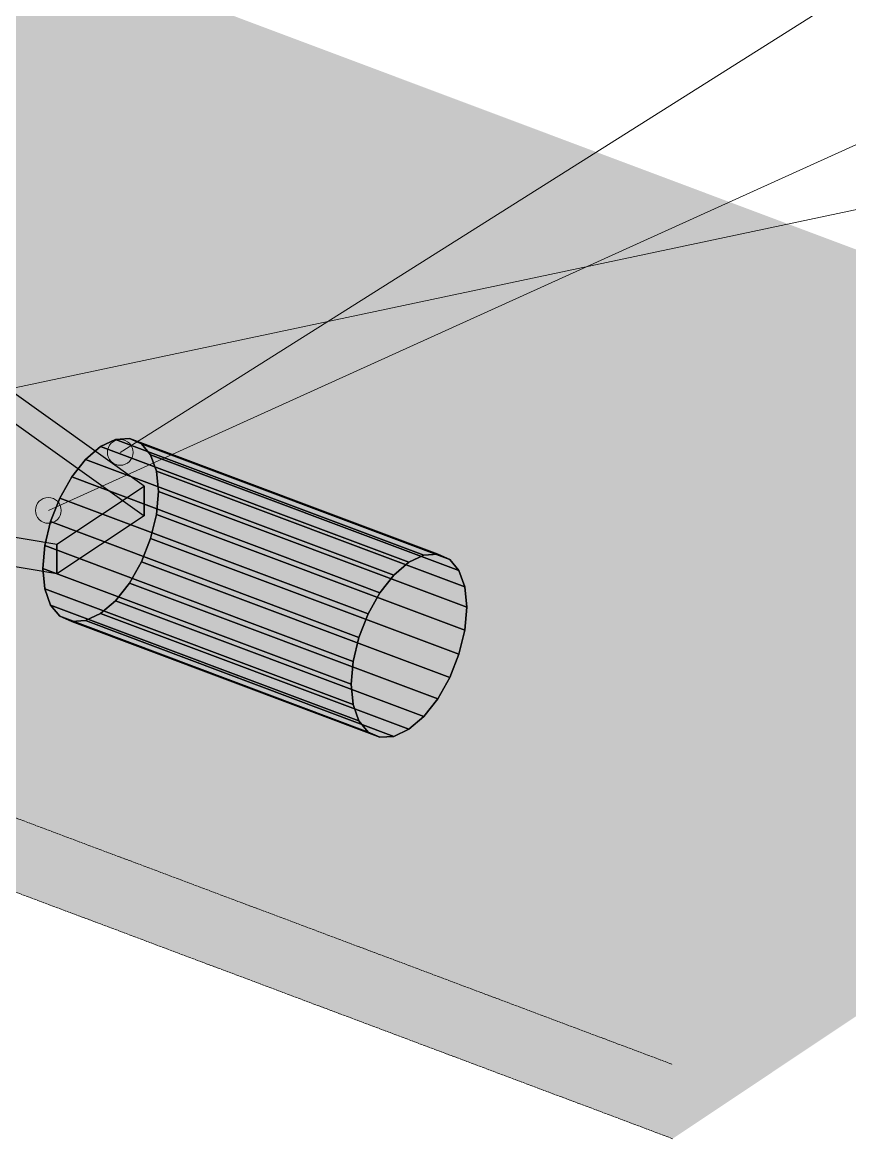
# Model space of a CAD drawing. Header units: millimetres. Extents: x 50 to 612415, y 2 to 4150.
# Drawn here: x 577096.8 to 577417.9, y 991.1 to 1424 of the extents above; entities that cross this region are included whole.
import ezdxf

# ---------------------------------------------------------------- set-up
doc = ezdxf.new("R2010")
doc.units = ezdxf.units.MM
doc.linetypes.add('DASHED', pattern=[1.524, 1.27, -0.254])
for name, color, linetype, lineweight in [('DIM', 7, 'Continuous', 13), ('HATCH', 8, 'Continuous', 9), ('HIDDEN', 8, 'DASHED', 13), ('OUTLINE', 7, 'Continuous', 25)]:
    doc.layers.add(name, color=color, linetype=linetype, lineweight=lineweight)

msp = doc.modelspace()

# ---------------------------------------------------------------- hatches: boundary and pattern name
at = {"layer": 'HATCH', "true_color": 0xeef1ef}
for points in [[(577678.221, 1239.214), (576920.437, 1523.383), (576912.268, 1517.937), (577627.613, 1205.476)], [(577626.219, 1204.546), (576909.855, 1516.329), (576908.234, 1515.247), (577625.282, 1203.922)], [(577627.613, 1205.476), (576912.268, 1517.937), (576909.855, 1516.329), (577626.219, 1204.546)], [(577624.864, 1203.643), (576907.509, 1514.765), (576802.143, 1444.521), (577563.986, 1163.057)], [(577625.282, 1203.922), (576908.234, 1515.247), (576907.509, 1514.765), (577624.864, 1203.643)], [(577678.221, 1210.431), (577627.613, 1176.692), (576912.268, 1489.154), (576920.437, 1494.6)], [(576907.509, 1485.981), (577624.864, 1174.859), (577563.986, 1134.274), (576802.143, 1415.737)], [(576908.234, 1486.464), (577625.282, 1175.138), (577624.864, 1174.859), (576907.509, 1485.981)], [(576909.855, 1487.545), (577626.219, 1175.763), (577625.282, 1175.138), (576908.234, 1486.464)], [(576912.268, 1489.154), (577627.613, 1176.692), (577626.219, 1175.763), (576909.855, 1487.545)], [(577557.29, 1158.593), (576798.174, 1441.874), (576796.236, 1440.582), (577554.02, 1156.413)], [(577560.089, 1160.459), (576799.833, 1442.981), (576798.174, 1441.874), (577557.29, 1158.593)], [(577562.224, 1161.882), (576801.099, 1443.824), (576799.833, 1442.981), (577560.089, 1160.459)], [(577563.551, 1162.767), (576801.886, 1444.349), (576801.099, 1443.824), (577562.224, 1161.882)], [(577563.986, 1163.057), (576802.143, 1444.521), (576801.886, 1444.349), (577563.551, 1162.767)], [(577550.506, 1154.071), (576794.153, 1439.194), (576790.816, 1436.969), (577548.6, 1152.8)], [(577554.02, 1156.413), (576796.236, 1440.582), (576794.153, 1439.194), (577550.506, 1154.071)], [(576782.29, 1431.285), (577541.406, 1148.004), (577543.181, 1149.187), (576785.397, 1433.356)], [(576785.397, 1433.356), (577543.181, 1149.187), (577545.088, 1150.459), (576788.735, 1435.582)], [(576788.735, 1435.582), (577545.088, 1150.459), (577548.6, 1152.8), (576790.816, 1436.969)], [(576777.603, 1428.161), (577538.728, 1146.219), (577539.887, 1146.991), (576779.632, 1429.513)], [(576779.632, 1429.513), (577539.887, 1146.991), (577541.406, 1148.004), (576782.29, 1431.285)], [(576770.967, 1423.736), (577529.481, 1140.054), (577531.647, 1141.498), (576772.263, 1424.601)], [(576772.263, 1424.601), (577531.647, 1141.498), (577534.475, 1143.384), (576773.956, 1425.729)], [(576773.956, 1425.729), (577534.475, 1143.384), (577537.772, 1145.581), (576775.93, 1427.045)], [(576775.93, 1427.045), (577537.772, 1145.581), (577538.008, 1145.738), (576776.342, 1427.32)], [(576776.342, 1427.32), (577538.008, 1145.738), (577538.728, 1146.219), (576777.603, 1428.161)], [(577487.715, 1112.21), (577527.662, 1138.841), (576769.878, 1423.01), (576726.346, 1393.989), (577045.904, 1260.818)], [(576769.878, 1423.01), (577527.662, 1138.841), (577528.123, 1139.149), (576770.154, 1423.194)], [(576770.154, 1423.194), (577528.123, 1139.149), (577529.481, 1140.054), (576770.967, 1423.736)], [(576802.143, 1415.737), (577563.986, 1134.274), (577563.551, 1133.984), (576801.886, 1415.566)], [(576796.236, 1411.799), (577554.02, 1127.63), (577550.506, 1125.287), (576794.153, 1410.41)], [(576798.174, 1413.091), (577557.29, 1129.81), (577554.02, 1127.63), (576796.236, 1411.799)], [(576799.833, 1414.197), (577560.089, 1131.676), (577557.29, 1129.81), (576798.174, 1413.091)], [(576801.099, 1415.041), (577562.224, 1133.099), (577560.089, 1131.676), (576799.833, 1414.197)], [(576801.886, 1415.566), (577563.551, 1133.984), (577562.224, 1133.099), (576801.099, 1415.041)], [(577545.088, 1121.676), (576788.735, 1406.798), (576790.816, 1408.186), (577548.6, 1124.017)], [(576794.153, 1410.41), (577550.506, 1125.287), (577548.6, 1124.017), (576790.816, 1408.186)], [(577541.406, 1119.221), (576782.29, 1402.502), (576785.397, 1404.573), (577543.181, 1120.404)], [(577543.181, 1120.404), (576785.397, 1404.573), (576788.735, 1406.798), (577545.088, 1121.676)], [(577537.772, 1116.798), (576775.93, 1398.261), (576776.342, 1398.537), (577538.008, 1116.955)], [(577538.008, 1116.955), (576776.342, 1398.537), (576777.603, 1399.377), (577538.728, 1117.435)], [(577538.728, 1117.435), (576777.603, 1399.377), (576779.632, 1400.729), (577539.887, 1118.208)], [(577539.887, 1118.208), (576779.632, 1400.729), (576782.29, 1402.502), (577541.406, 1119.221)], [(577487.715, 1083.427), (577045.904, 1232.034), (576726.346, 1365.206), (576769.878, 1394.227), (577527.662, 1110.058)], [(577527.662, 1110.058), (576769.878, 1394.227), (576770.154, 1394.411), (577528.123, 1110.366)], [(577528.123, 1110.366), (576770.154, 1394.411), (576770.967, 1394.953), (577529.481, 1111.271)], [(577529.481, 1111.271), (576770.967, 1394.953), (576772.263, 1395.817), (577531.647, 1112.715)], [(577531.647, 1112.715), (576772.263, 1395.817), (576773.956, 1396.946), (577534.475, 1114.6)], [(577534.475, 1114.6), (576773.956, 1396.946), (576775.93, 1398.261), (577537.772, 1116.798)], [(577405.851, 1057.634), (577001.035, 1230.905), (576652.575, 1344.808), (576591.4, 1304.025), (577349.184, 1019.856)], [(577405.851, 1028.851), (577349.184, 991.072), (576591.4, 1275.241), (576652.575, 1316.025), (577001.035, 1202.122)], [(577349.184, 991.072), (576591.4, 1275.241), (576591.4, 1304.025), (577349.184, 1019.856)], [(577486.957, 1111.705), (577487.715, 1112.21), (577045.904, 1260.818), (577052.881, 1257.405)], [(577485.149, 1110.499), (577486.957, 1111.705), (577052.881, 1257.405), (577057.854, 1253.205)], [(577482.401, 1108.667), (577485.149, 1110.499), (577057.854, 1253.205), (577060.484, 1248.505)], [(577478.897, 1106.331), (577482.401, 1108.667), (577060.484, 1248.505), (577060.592, 1243.625)], [(577474.881, 1103.654), (577478.897, 1106.331), (577060.592, 1243.625), (577058.169, 1238.897)], [(577470.64, 1100.827), (577474.881, 1103.654), (577058.169, 1238.897), (577053.382, 1234.644)], [(577466.481, 1098.054), (577470.64, 1100.827), (577053.382, 1234.644), (577046.556, 1231.156)], [(577455.899, 1090.999), (577456.062, 1091.108), (577009.541, 1228.512), (577001.035, 1230.905)], [(577455.899, 1090.999), (577001.035, 1230.905), (577405.851, 1057.634)], [(577462.702, 1095.535), (577466.481, 1098.054), (577046.556, 1231.156), (577038.157, 1228.669)], [(577486.957, 1082.921), (577052.881, 1228.622), (577045.904, 1232.034), (577487.715, 1083.427)], [(577456.062, 1091.108), (577457.311, 1091.94), (577018.997, 1227.3), (577009.541, 1228.512)], [(577457.311, 1091.94), (577459.573, 1093.449), (577028.757, 1227.354), (577018.997, 1227.3)], [(577459.573, 1093.449), (577462.702, 1095.535), (577038.157, 1228.669), (577028.757, 1227.354)], [(577485.149, 1081.716), (577057.854, 1224.422), (577052.881, 1228.622), (577486.957, 1082.921)], [(577482.401, 1079.884), (577060.484, 1219.722), (577057.854, 1224.422), (577485.149, 1081.716)], [(577478.897, 1077.548), (577060.592, 1214.842), (577060.484, 1219.722), (577482.401, 1079.884)], [(577474.881, 1074.871), (577058.169, 1210.114), (577060.592, 1214.842), (577478.897, 1077.548)], [(577470.64, 1072.044), (577053.382, 1205.861), (577058.169, 1210.114), (577474.881, 1074.871)], [(577466.481, 1069.27), (577046.556, 1202.372), (577053.382, 1205.861), (577470.64, 1072.044)], [(577455.899, 1062.216), (577001.035, 1202.122), (577009.541, 1199.728), (577456.062, 1062.325)], [(577405.851, 1028.851), (577001.035, 1202.122), (577455.899, 1062.216)], [(577456.062, 1062.325), (577009.541, 1199.728), (577018.997, 1198.517), (577457.311, 1063.157)], [(577459.573, 1064.666), (577028.757, 1198.571), (577038.157, 1199.886), (577462.702, 1066.751)], [(577462.702, 1066.751), (577038.157, 1199.886), (577046.556, 1202.372), (577466.481, 1069.27)], [(577457.311, 1063.157), (577018.997, 1198.517), (577028.757, 1198.571), (577459.573, 1064.666)]]:
    msp.add_hatch(color=7, dxfattribs=at).paths.add_polyline_path(points)
at = {"layer": 'HATCH', "true_color": 0xe6a546}
for points in [[(577144.117, 1244.18), (577090.025, 1282.768), (577052.052, 1261.048)], [(577052.052, 1249.534), (577090.025, 1271.255), (577144.117, 1232.667)], [(577144.117, 1244.18), (577052.052, 1261.048), (577045.53, 1257.714)], [(577144.117, 1244.18), (577045.53, 1257.714), (577037.504, 1255.338)], [(576967.914, 1249.962), (577144.117, 1244.18), (577019.196, 1254.03)], [(577144.117, 1244.18), (577028.522, 1254.082), (577019.196, 1254.03)], [(577144.117, 1244.18), (577037.504, 1255.338), (577028.522, 1254.082)], [(576967.914, 1249.962), (577110.216, 1221.58), (577144.117, 1244.18)], [(576967.914, 1249.962), (577020.982, 1236.739), (577110.216, 1221.58)], [(577045.53, 1246.201), (577052.052, 1249.534), (577144.117, 1232.667)], [(577019.196, 1242.517), (577028.522, 1242.568), (577144.117, 1232.667)], [(577028.522, 1242.568), (577037.504, 1243.825), (577144.117, 1232.667)], [(577037.504, 1243.825), (577045.53, 1246.201), (577144.117, 1232.667)], [(577019.196, 1242.517), (577144.117, 1232.667), (576967.914, 1238.449)], [(577144.117, 1232.667), (577110.216, 1210.067), (576967.914, 1238.449)], [(577110.216, 1210.067), (577020.982, 1225.226), (576967.914, 1238.449)]]:
    msp.add_hatch(color=33, dxfattribs=at).paths.add_polyline_path(points)
at = {"layer": 'HATCH', "true_color": 0xd69946}
for points in [[(577090.025, 1271.255), (577144.117, 1232.667), (577144.117, 1244.18), (577090.025, 1282.768)], [(577127.166, 1259.505), (577132.973, 1262.272), (577146.595, 1223.885)], [(577132.973, 1262.272), (577138.383, 1262.645), (577146.595, 1223.885)], [(577138.383, 1262.645), (577143.03, 1260.596), (577146.595, 1223.885)], [(577143.03, 1260.596), (577146.595, 1256.267), (577146.595, 1223.885)], [(577121.36, 1254.53), (577127.166, 1259.505), (577146.595, 1223.885)], [(577146.595, 1256.267), (577148.836, 1249.951), (577146.595, 1223.885)], [(577115.949, 1247.688), (577121.36, 1254.53), (577146.595, 1223.885)], [(577111.303, 1239.445), (577115.949, 1247.688), (577146.595, 1223.885)], [(577148.836, 1249.951), (577149.601, 1242.08), (577146.595, 1223.885)], [(577144.117, 1232.667), (577110.216, 1210.067), (577110.216, 1221.58), (577144.117, 1244.18)], [(577107.737, 1230.362), (577111.303, 1239.445), (577146.595, 1223.885)], [(577149.601, 1242.08), (577148.836, 1233.189), (577146.595, 1223.885)], [(577105.496, 1221.058), (577107.737, 1230.362), (577146.595, 1223.885)], [(577105.496, 1204.296), (577104.732, 1212.167), (577146.595, 1223.885)], [(577104.732, 1212.167), (577105.496, 1221.058), (577146.595, 1223.885)], [(577107.737, 1197.98), (577105.496, 1204.296), (577146.595, 1223.885)], [(577111.303, 1193.651), (577107.737, 1197.98), (577146.595, 1223.885)], [(577115.949, 1191.602), (577111.303, 1193.651), (577146.595, 1223.885)], [(577121.36, 1191.975), (577115.949, 1191.602), (577146.595, 1223.885)], [(577127.166, 1194.742), (577121.36, 1191.975), (577146.595, 1223.885)], [(577132.973, 1199.717), (577127.166, 1194.742), (577146.595, 1223.885)], [(577138.383, 1206.559), (577132.973, 1199.717), (577146.595, 1223.885)], [(577143.03, 1214.802), (577138.383, 1206.559), (577146.595, 1223.885)], [(577266.245, 1179.017), (577252.623, 1217.404), (577246.816, 1214.636)], [(577266.245, 1179.017), (577258.033, 1217.776), (577252.623, 1217.404)], [(577266.245, 1179.017), (577262.68, 1215.727), (577258.033, 1217.776)], [(577266.245, 1179.017), (577246.816, 1214.636), (577241.01, 1209.662)], [(577266.245, 1179.017), (577266.245, 1211.398), (577262.68, 1215.727)], [(577266.245, 1179.017), (577241.01, 1209.662), (577235.599, 1202.82)], [(577266.245, 1179.017), (577268.486, 1205.082), (577266.245, 1211.398)], [(577266.245, 1179.017), (577269.251, 1197.211), (577268.486, 1205.082)], [(577266.245, 1179.017), (577235.599, 1202.82), (577230.953, 1194.576)], [(577266.245, 1179.017), (577268.486, 1188.321), (577269.251, 1197.211)], [(577266.245, 1179.017), (577230.953, 1194.576), (577227.387, 1185.493)], [(577266.245, 1179.017), (577227.387, 1185.493), (577225.146, 1176.189)], [(577266.245, 1179.017), (577224.382, 1167.298), (577225.146, 1159.427)], [(577266.245, 1179.017), (577225.146, 1176.189), (577224.382, 1167.298)], [(577266.245, 1179.017), (577225.146, 1159.427), (577227.387, 1153.112)], [(577266.245, 1179.017), (577227.387, 1153.112), (577230.953, 1148.782)], [(577266.245, 1179.017), (577230.953, 1148.782), (577235.599, 1146.734)], [(577266.245, 1179.017), (577235.599, 1146.734), (577241.01, 1147.106)], [(577266.245, 1179.017), (577241.01, 1147.106), (577246.816, 1149.873)], [(577266.245, 1179.017), (577246.816, 1149.873), (577252.623, 1154.848)], [(577266.245, 1179.017), (577252.623, 1154.848), (577258.033, 1161.69)], [(577266.245, 1179.017), (577258.033, 1161.69), (577262.68, 1169.933)]]:
    msp.add_hatch(color=33, dxfattribs=at).paths.add_polyline_path(points)
at = {"layer": 'HATCH', "true_color": 0xe5a346}
for points in [[(577132.973, 1262.272), (577127.166, 1259.505), (577246.816, 1214.636), (577252.623, 1217.404)], [(577121.36, 1191.975), (577127.166, 1194.742), (577246.816, 1149.873), (577241.01, 1147.106)]]:
    msp.add_hatch(color=33, dxfattribs=at).paths.add_polyline_path(points)
at = {"layer": 'HATCH', "true_color": 0xe0a046}
for points in [[(577138.383, 1262.645), (577132.973, 1262.272), (577252.623, 1217.404), (577258.033, 1217.776)], [(577115.949, 1191.602), (577121.36, 1191.975), (577241.01, 1147.106), (577235.599, 1146.734)]]:
    msp.add_hatch(color=33, dxfattribs=at).paths.add_polyline_path(points)
at = {"layer": 'HATCH', "true_color": 0xda9c46}
for points in [[(577143.03, 1260.596), (577138.383, 1262.645), (577258.033, 1217.776), (577262.68, 1215.727)], [(577111.303, 1193.651), (577115.949, 1191.602), (577235.599, 1146.734), (577230.953, 1148.782)]]:
    msp.add_hatch(color=33, dxfattribs=at).paths.add_polyline_path(points)
at = {"layer": 'HATCH', "true_color": 0xd39746}
for points in [[(577146.595, 1256.267), (577143.03, 1260.596), (577262.68, 1215.727), (577266.245, 1211.398)], [(577107.737, 1197.98), (577111.303, 1193.651), (577230.953, 1148.782), (577227.387, 1153.112)]]:
    msp.add_hatch(color=33, dxfattribs=at).paths.add_polyline_path(points)
at = {"layer": 'HATCH', "true_color": 0xe8a546}
for points in [[(577127.166, 1259.505), (577121.36, 1254.53), (577241.01, 1209.662), (577246.816, 1214.636)], [(577127.166, 1194.742), (577132.973, 1199.717), (577252.623, 1154.848), (577246.816, 1149.873)]]:
    msp.add_hatch(color=33, dxfattribs=at).paths.add_polyline_path(points)
at = {"layer": 'HATCH', "true_color": 0xce9346}
for points in [[(577148.836, 1249.951), (577146.595, 1256.267), (577266.245, 1211.398), (577268.486, 1205.082)], [(577105.496, 1204.296), (577107.737, 1197.98), (577227.387, 1153.112), (577225.146, 1159.427)]]:
    msp.add_hatch(color=33, dxfattribs=at).paths.add_polyline_path(points)
at = {"layer": 'HATCH', "true_color": 0xe9a646}
for points in [[(577121.36, 1254.53), (577115.949, 1247.688), (577235.599, 1202.82), (577241.01, 1209.662)], [(577132.973, 1199.717), (577138.383, 1206.559), (577258.033, 1161.69), (577252.623, 1154.848)]]:
    msp.add_hatch(color=43, dxfattribs=at).paths.add_polyline_path(points)
at = {"layer": 'HATCH', "true_color": 0xe8a646}
for points in [[(577115.949, 1247.688), (577111.303, 1239.445), (577230.953, 1194.576), (577235.599, 1202.82)], [(577138.383, 1206.559), (577143.03, 1214.802), (577262.68, 1169.933), (577258.033, 1161.69)]]:
    msp.add_hatch(color=43, dxfattribs=at).paths.add_polyline_path(points)
at = {"layer": 'HATCH', "true_color": 0xd59846}
for points in [[(577149.601, 1242.08), (577148.836, 1249.951), (577268.486, 1205.082), (577269.251, 1197.211)], [(577104.732, 1212.167), (577105.496, 1204.296), (577225.146, 1159.427), (577224.382, 1167.298)]]:
    msp.add_hatch(color=33, dxfattribs=at).paths.add_polyline_path(points)
at = {"layer": 'HATCH', "true_color": 0xe6a446}
for points in [[(577111.303, 1239.445), (577107.737, 1230.362), (577227.387, 1185.493), (577230.953, 1194.576)], [(577143.03, 1214.802), (577146.595, 1223.885), (577266.245, 1179.017), (577262.68, 1169.933)]]:
    msp.add_hatch(color=33, dxfattribs=at).paths.add_polyline_path(points)
at = {"layer": 'HATCH', "true_color": 0xdc9d46}
for points in [[(577148.836, 1233.189), (577149.601, 1242.08), (577269.251, 1197.211), (577268.486, 1188.321)], [(577105.496, 1221.058), (577104.732, 1212.167), (577224.382, 1167.298), (577225.146, 1176.189)]]:
    msp.add_hatch(color=33, dxfattribs=at).paths.add_polyline_path(points)
at = {"layer": 'HATCH', "true_color": 0xdb9c46}
msp.add_hatch(color=33, dxfattribs=at).paths.add_polyline_path([(577110.216, 1210.067), (577020.982, 1225.226), (577020.982, 1236.739), (577110.216, 1221.58)])
at = {"layer": 'HATCH', "true_color": 0xe2a146}
for points in [[(577107.737, 1230.362), (577105.496, 1221.058), (577225.146, 1176.189), (577227.387, 1185.493)], [(577146.595, 1223.885), (577148.836, 1233.189), (577268.486, 1188.321), (577266.245, 1179.017)]]:
    msp.add_hatch(color=33, dxfattribs=at).paths.add_polyline_path(points)

# ---------------------------------------------------------------- linework, layer by layer
at = {"layer": 'DIM'}
for points in [[(577134.81, 1257.228), (577980, 1790), (578030, 1790)], [(577106.892, 1234.726), (577980, 1630), (578030, 1630)], [(577023.469, 1267.449), (577980, 1470), (578030, 1470)]]:
    msp.add_lwpolyline(points, dxfattribs=at)
for centre in [(577134.81, 1257.228), (577106.892, 1234.726)]:
    msp.add_circle(centre, 5, dxfattribs=at)
at = {"layer": 'HIDDEN', "color": 253, "true_color": 0xaab5af}
for p, q in [((576591.4, 1304.025), (577349.184, 1019.856)), ((576591.4, 1304.025), (577349.184, 1019.856)), ((577349.184, 991.072), (576591.4, 1275.241)), ((577349.184, 991.072), (576591.4, 1275.241))]:
    msp.add_line(p, q, dxfattribs=at)
at = {"layer": 'OUTLINE', "color": 139, "true_color": 0x42544a}
for p, q in [((577144.117, 1244.18), (577090.025, 1282.768)), ((577144.117, 1244.18), (577090.025, 1282.768)), ((577090.025, 1271.255), (577144.117, 1232.667)), ((577090.025, 1271.255), (577144.117, 1232.667)), ((577127.166, 1259.505), (577132.973, 1262.272)), ((577132.973, 1262.272), (577127.166, 1259.505)), ((577132.973, 1262.272), (577138.383, 1262.645)), ((577138.383, 1262.645), (577132.973, 1262.272)), ((577132.973, 1262.272), (577252.623, 1217.404)), ((577252.623, 1217.404), (577132.973, 1262.272)), ((577138.383, 1262.645), (577143.03, 1260.596)), ((577143.03, 1260.596), (577138.383, 1262.645)), ((577138.383, 1262.645), (577258.033, 1217.776)), ((577258.033, 1217.776), (577138.383, 1262.645)), ((577143.03, 1260.596), (577146.595, 1256.267)), ((577146.595, 1256.267), (577143.03, 1260.596)), ((577143.03, 1260.596), (577262.68, 1215.727)), ((577262.68, 1215.727), (577143.03, 1260.596)), ((577121.36, 1254.53), (577127.166, 1259.505)), ((577127.166, 1259.505), (577121.36, 1254.53)), ((577127.166, 1259.505), (577246.816, 1214.636)), ((577246.816, 1214.636), (577127.166, 1259.505)), ((577146.595, 1256.267), (577148.836, 1249.951)), ((577148.836, 1249.951), (577146.595, 1256.267)), ((577146.595, 1256.267), (577266.245, 1211.398)), ((577266.245, 1211.398), (577146.595, 1256.267)), ((577115.949, 1247.688), (577121.36, 1254.53)), ((577121.36, 1254.53), (577115.949, 1247.688)), ((577121.36, 1254.53), (577241.01, 1209.662)), ((577241.01, 1209.662), (577121.36, 1254.53)), ((577111.303, 1239.445), (577115.949, 1247.688)), ((577115.949, 1247.688), (577111.303, 1239.445)), ((577115.949, 1247.688), (577235.599, 1202.82)), ((577235.599, 1202.82), (577115.949, 1247.688)), ((577148.836, 1249.951), (577149.601, 1242.08)), ((577149.601, 1242.08), (577148.836, 1249.951)), ((577148.836, 1249.951), (577268.486, 1205.082)), ((577268.486, 1205.082), (577148.836, 1249.951)), ((577110.216, 1221.58), (577144.117, 1244.18)), ((577110.216, 1221.58), (577144.117, 1244.18)), ((577144.117, 1232.667), (577144.117, 1244.18)), ((577144.117, 1244.18), (577144.117, 1232.667)), ((577107.737, 1230.362), (577111.303, 1239.445)), ((577111.303, 1239.445), (577107.737, 1230.362)), ((577111.303, 1239.445), (577230.953, 1194.576)), ((577230.953, 1194.576), (577111.303, 1239.445)), ((577149.601, 1242.08), (577148.836, 1233.189)), ((577148.836, 1233.189), (577149.601, 1242.08)), ((577149.601, 1242.08), (577269.251, 1197.211)), ((577269.251, 1197.211), (577149.601, 1242.08)), ((577020.982, 1236.739), (577110.216, 1221.58)), ((577020.982, 1236.739), (577110.216, 1221.58)), ((577105.496, 1221.058), (577107.737, 1230.362)), ((577107.737, 1230.362), (577105.496, 1221.058)), ((577227.387, 1185.493), (577107.737, 1230.362)), ((577107.737, 1230.362), (577227.387, 1185.493)), ((577144.117, 1232.667), (577110.216, 1210.067)), ((577144.117, 1232.667), (577110.216, 1210.067)), ((577148.836, 1233.189), (577146.595, 1223.885)), ((577146.595, 1223.885), (577148.836, 1233.189)), ((577148.836, 1233.189), (577268.486, 1188.321)), ((577268.486, 1188.321), (577148.836, 1233.189)), ((577110.216, 1210.067), (577020.982, 1225.226)), ((577110.216, 1210.067), (577020.982, 1225.226)), ((577104.732, 1212.167), (577105.496, 1221.058)), ((577105.496, 1221.058), (577104.732, 1212.167)), ((577225.146, 1176.189), (577105.496, 1221.058)), ((577105.496, 1221.058), (577225.146, 1176.189)), ((577110.216, 1210.067), (577110.216, 1221.58)), ((577110.216, 1221.58), (577110.216, 1210.067)), ((577146.595, 1223.885), (577143.03, 1214.802)), ((577143.03, 1214.802), (577146.595, 1223.885)), ((577146.595, 1223.885), (577266.245, 1179.017)), ((577266.245, 1179.017), (577146.595, 1223.885)), ((577246.816, 1214.636), (577252.623, 1217.404)), ((577252.623, 1217.404), (577246.816, 1214.636)), ((577252.623, 1217.404), (577258.033, 1217.776)), ((577258.033, 1217.776), (577252.623, 1217.404)), ((577258.033, 1217.776), (577262.68, 1215.727)), ((577262.68, 1215.727), (577258.033, 1217.776)), ((577143.03, 1214.802), (577138.383, 1206.559)), ((577138.383, 1206.559), (577143.03, 1214.802)), ((577262.68, 1169.933), (577143.03, 1214.802)), ((577143.03, 1214.802), (577262.68, 1169.933)), ((577241.01, 1209.662), (577246.816, 1214.636)), ((577246.816, 1214.636), (577241.01, 1209.662)), ((577262.68, 1215.727), (577266.245, 1211.398)), ((577266.245, 1211.398), (577262.68, 1215.727)), ((577105.496, 1204.296), (577104.732, 1212.167)), ((577104.732, 1212.167), (577105.496, 1204.296)), ((577224.382, 1167.298), (577104.732, 1212.167)), ((577104.732, 1212.167), (577224.382, 1167.298)), ((577235.599, 1202.82), (577241.01, 1209.662)), ((577241.01, 1209.662), (577235.599, 1202.82)), ((577266.245, 1211.398), (577268.486, 1205.082)), ((577268.486, 1205.082), (577266.245, 1211.398)), ((577107.737, 1197.98), (577105.496, 1204.296)), ((577105.496, 1204.296), (577107.737, 1197.98)), ((577225.146, 1159.427), (577105.496, 1204.296)), ((577105.496, 1204.296), (577225.146, 1159.427)), ((577138.383, 1206.559), (577132.973, 1199.717)), ((577132.973, 1199.717), (577138.383, 1206.559)), ((577258.033, 1161.69), (577138.383, 1206.559)), ((577138.383, 1206.559), (577258.033, 1161.69)), ((577268.486, 1205.082), (577269.251, 1197.211)), ((577269.251, 1197.211), (577268.486, 1205.082)), ((577132.973, 1199.717), (577127.166, 1194.742)), ((577127.166, 1194.742), (577132.973, 1199.717)), ((577252.623, 1154.848), (577132.973, 1199.717)), ((577132.973, 1199.717), (577252.623, 1154.848)), ((577230.953, 1194.576), (577235.599, 1202.82)), ((577235.599, 1202.82), (577230.953, 1194.576)), ((577111.303, 1193.651), (577107.737, 1197.98)), ((577107.737, 1197.98), (577111.303, 1193.651)), ((577227.387, 1153.112), (577107.737, 1197.98)), ((577107.737, 1197.98), (577227.387, 1153.112)), ((577269.251, 1197.211), (577268.486, 1188.321)), ((577268.486, 1188.321), (577269.251, 1197.211)), ((577115.949, 1191.602), (577111.303, 1193.651)), ((577111.303, 1193.651), (577115.949, 1191.602)), ((577230.953, 1148.782), (577111.303, 1193.651)), ((577111.303, 1193.651), (577230.953, 1148.782)), ((577121.36, 1191.975), (577115.949, 1191.602)), ((577115.949, 1191.602), (577121.36, 1191.975)), ((577235.599, 1146.734), (577115.949, 1191.602)), ((577115.949, 1191.602), (577235.599, 1146.734)), ((577127.166, 1194.742), (577121.36, 1191.975)), ((577121.36, 1191.975), (577127.166, 1194.742)), ((577241.01, 1147.106), (577121.36, 1191.975)), ((577121.36, 1191.975), (577241.01, 1147.106)), ((577246.816, 1149.873), (577127.166, 1194.742)), ((577127.166, 1194.742), (577246.816, 1149.873)), ((577227.387, 1185.493), (577230.953, 1194.576)), ((577230.953, 1194.576), (577227.387, 1185.493)), ((577268.486, 1188.321), (577266.245, 1179.017)), ((577266.245, 1179.017), (577268.486, 1188.321)), ((577225.146, 1176.189), (577227.387, 1185.493)), ((577227.387, 1185.493), (577225.146, 1176.189)), ((577266.245, 1179.017), (577262.68, 1169.933)), ((577262.68, 1169.933), (577266.245, 1179.017)), ((577224.382, 1167.298), (577225.146, 1176.189)), ((577225.146, 1176.189), (577224.382, 1167.298)), ((577262.68, 1169.933), (577258.033, 1161.69)), ((577258.033, 1161.69), (577262.68, 1169.933)), ((577225.146, 1159.427), (577224.382, 1167.298)), ((577224.382, 1167.298), (577225.146, 1159.427)), ((577258.033, 1161.69), (577252.623, 1154.848)), ((577252.623, 1154.848), (577258.033, 1161.69)), ((577227.387, 1153.112), (577225.146, 1159.427)), ((577225.146, 1159.427), (577227.387, 1153.112)), ((577230.953, 1148.782), (577227.387, 1153.112)), ((577227.387, 1153.112), (577230.953, 1148.782)), ((577252.623, 1154.848), (577246.816, 1149.873)), ((577246.816, 1149.873), (577252.623, 1154.848)), ((577235.599, 1146.734), (577230.953, 1148.782)), ((577230.953, 1148.782), (577235.599, 1146.734)), ((577246.816, 1149.873), (577241.01, 1147.106)), ((577241.01, 1147.106), (577246.816, 1149.873)), ((577241.01, 1147.106), (577235.599, 1146.734)), ((577235.599, 1146.734), (577241.01, 1147.106))]:
    msp.add_line(p, q, dxfattribs=at)

doc.saveas('drawing.dxf')
